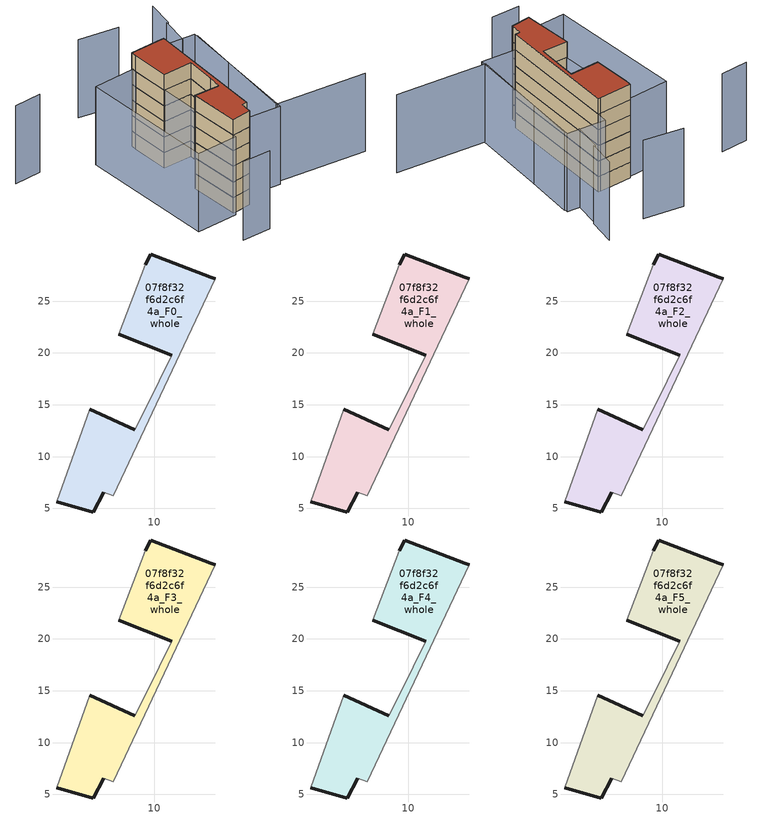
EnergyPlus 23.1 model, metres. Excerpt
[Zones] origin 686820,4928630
07f8f32f6d2c6f4a_F0_whole
 floor ground (EU_floor_Construction): 6.07,6.25 15.88,27.13 15.48,27.31 9.7,29.53 9.16,28.47 6.58,21.78 11.73,19.77 9.28,14.85 8.16,12.61 3.8,14.57 0.65,5.67 4.13,4.66 5.17,6.58 z0
 wall outside (EU_wall_Construction): 5.17,6.58 4.13,4.66 0.65,5.67 / 3.8,14.57 8.16,12.61 / 11.73,19.77 6.58,21.78 / 9.16,28.47 9.7,29.53 15.48,27.31 15.88,27.13 z0:3
 wall adiabatic (EU_wall_Construction): 0.65,5.67 3.8,14.57 / 8.16,12.61 9.28,14.85 11.73,19.77 / 6.58,21.78 9.16,28.47 / 15.88,27.13 6.07,6.25 5.17,6.58 z0:3
07f8f32f6d2c6f4a_F1_whole
 floor to 07f8f32f6d2c6f4a_F0_whole (EU_floor_Construction): 6.07,6.25 15.88,27.13 15.48,27.31 9.7,29.53 9.16,28.47 6.58,21.78 11.73,19.77 9.28,14.85 8.16,12.61 3.8,14.57 0.65,5.67 4.13,4.66 5.17,6.58 z3
 wall outside (EU_wall_Construction): 5.17,6.58 4.13,4.66 0.65,5.67 / 3.8,14.57 8.16,12.61 / 11.73,19.77 6.58,21.78 / 9.16,28.47 9.7,29.53 15.48,27.31 15.88,27.13 z3:6
 wall adiabatic (EU_wall_Construction): 0.65,5.67 3.8,14.57 / 8.16,12.61 9.28,14.85 11.73,19.77 / 6.58,21.78 9.16,28.47 / 15.88,27.13 6.07,6.25 5.17,6.58 z3:6
07f8f32f6d2c6f4a_F2_whole
 floor to 07f8f32f6d2c6f4a_F1_whole (EU_floor_Construction): 6.07,6.25 15.88,27.13 15.48,27.31 9.7,29.53 9.16,28.47 6.58,21.78 11.73,19.77 9.28,14.85 8.16,12.61 3.8,14.57 0.65,5.67 4.13,4.66 5.17,6.58 z6
 wall outside (EU_wall_Construction): 5.17,6.58 4.13,4.66 0.65,5.67 / 3.8,14.57 8.16,12.61 / 11.73,19.77 6.58,21.78 / 9.16,28.47 9.7,29.53 15.48,27.31 15.88,27.13 z6:9
 wall adiabatic (EU_wall_Construction): 0.65,5.67 3.8,14.57 / 8.16,12.61 9.28,14.85 11.73,19.77 / 6.58,21.78 9.16,28.47 / 15.88,27.13 6.07,6.25 5.17,6.58 z6:9
07f8f32f6d2c6f4a_F3_whole
 floor to 07f8f32f6d2c6f4a_F2_whole (EU_floor_Construction): 6.07,6.25 15.88,27.13 15.48,27.31 9.7,29.53 9.16,28.47 6.58,21.78 11.73,19.77 9.28,14.85 8.16,12.61 3.8,14.57 0.65,5.67 4.13,4.66 5.17,6.58 z9
 wall outside (EU_wall_Construction): 5.17,6.58 4.13,4.66 0.65,5.67 / 3.8,14.57 8.16,12.61 / 11.73,19.77 6.58,21.78 / 9.16,28.47 9.7,29.53 15.48,27.31 15.88,27.13 z9:12
 wall adiabatic (EU_wall_Construction): 0.65,5.67 3.8,14.57 / 8.16,12.61 9.28,14.85 11.73,19.77 / 6.58,21.78 9.16,28.47 / 15.88,27.13 6.07,6.25 5.17,6.58 z9:12
07f8f32f6d2c6f4a_F4_whole
 floor to 07f8f32f6d2c6f4a_F3_whole (EU_floor_Construction): 6.07,6.25 15.88,27.13 15.48,27.31 9.7,29.53 9.16,28.47 6.58,21.78 11.73,19.77 9.28,14.85 8.16,12.61 3.8,14.57 0.65,5.67 4.13,4.66 5.17,6.58 z12
 wall outside (EU_wall_Construction): 5.17,6.58 4.13,4.66 0.65,5.67 / 3.8,14.57 8.16,12.61 / 11.73,19.77 6.58,21.78 / 9.16,28.47 9.7,29.53 15.48,27.31 15.88,27.13 z12:15
 wall adiabatic (EU_wall_Construction): 0.65,5.67 3.8,14.57 / 8.16,12.61 9.28,14.85 11.73,19.77 / 6.58,21.78 9.16,28.47 / 15.88,27.13 6.07,6.25 5.17,6.58 z12:15
07f8f32f6d2c6f4a_F5_whole
 floor to 07f8f32f6d2c6f4a_F4_whole (EU_floor_Construction): 6.07,6.25 15.88,27.13 15.48,27.31 9.7,29.53 9.16,28.47 6.58,21.78 11.73,19.77 9.28,14.85 8.16,12.61 3.8,14.57 0.65,5.67 4.13,4.66 5.17,6.58 z15
 wall outside (EU_wall_Construction): 5.17,6.58 4.13,4.66 0.65,5.67 / 3.8,14.57 8.16,12.61 / 11.73,19.77 6.58,21.78 / 9.16,28.47 9.7,29.53 15.48,27.31 15.88,27.13 z15:18
 wall adiabatic (EU_wall_Construction): 0.65,5.67 3.8,14.57 / 8.16,12.61 9.28,14.85 11.73,19.77 / 6.58,21.78 9.16,28.47 / 15.88,27.13 6.07,6.25 5.17,6.58 z15:18
 roof outside (EU_roof_Construction): 15.48,27.31 15.88,27.13 6.07,6.25 5.17,6.58 4.13,4.66 0.65,5.67 3.8,14.57 8.16,12.61 9.28,14.85 11.73,19.77 6.58,21.78 9.16,28.47 9.7,29.53 z18
shading: 26.84,-3.9 11.94,4.18 / 11.94,4.18 23.19,24.94 / 21.13,26.59 23.99,31.16 / 24.3,31.02 27.17,35.54 / -5.39,0.43 -0.39,-1.63 / -4.19,38.66 -9.07,40.38 / 19.02,37.2 12.75,41.14 / 23.36,25.61 11.76,3.29 / 11.76,3.29 5.24,6.68 / 5.24,6.68 16.85,28.99 / 16.85,28.99 23.36,25.61 / 9.44,29.23 0.45,5.14 / 0.45,5.14 -6.82,7.85 / -6.82,7.85 2.18,31.94 / 2.18,31.94 9.44,29.23 z0:15
[Building]
EU S2 Campaign: North Axis=0; Terrain=City; Solar Distribution=FullExterior
[Site:Location]
Bologna: Latitude=44.5; Longitude=11.25; Time Zone=1; Elevation=37
[SizingPeriod:WeatherFileDays]
AnnualSizingPeriod: Begin Month=1; Begin Day of Month=1; End Month=12; End Day of Month=31; Day of Week for Start Day=Monday; Use Weather File Daylight Saving Period=No; Use Weather File Rain and Snow Indicators=No
[MATERIAL]
EU_InternalMass_Material: Roughness=MediumRough; Thickness=0.1; Conductivity=1; Density=1800; Specific Heat=900; Thermal Absorptance=0.9; Solar Absorptance=0.7; Visible Absorptance=0.7
[MATERIAL:NOMASS] Roughness=MediumRough; Thermal Absorptance=0.9; Solar Absorptance=0.7; Visible Absorptance=0.7
Name | Thermal Resistance
EU_wall_NoMass | 0.905828
EU_roof_NoMass | 0.37593
EU_floor_NoMass | 0.67114
[CONSTRUCTION]
EU_wall_Construction: EU_wall_NoMass
EU_roof_Construction: EU_roof_NoMass
EU_floor_Construction: EU_floor_NoMass
EU_InternalMass_Construction: EU_InternalMass_Material
[ZONE] Type=1; Multiplier=1; Ceiling Height=autocalculate; Floor Area=autocalculate; Part of Total Floor Area=Yes
Name | Volume
07f8f32f6d2c6f4a_F0_whole | 312.724
07f8f32f6d2c6f4a_F1_whole; 07f8f32f6d2c6f4a_F2_whole; 07f8f32f6d2c6f4a_F3_whole; 07f8f32f6d2c6f4a_F4_whole; 07f8f32f6d2c6f4a_F5_whole | 312.721
[INTERNALMASS] Construction=EU_InternalMass_Construction; Surface Area=104.241
Name | Zone or ZoneList
07f8f32f6d2c6f4a_F0_whole_EU_InternalMass | 07f8f32f6d2c6f4a_F0_whole
07f8f32f6d2c6f4a_F1_whole_EU_InternalMass | 07f8f32f6d2c6f4a_F1_whole
07f8f32f6d2c6f4a_F2_whole_EU_InternalMass | 07f8f32f6d2c6f4a_F2_whole
07f8f32f6d2c6f4a_F3_whole_EU_InternalMass | 07f8f32f6d2c6f4a_F3_whole
07f8f32f6d2c6f4a_F4_whole_EU_InternalMass | 07f8f32f6d2c6f4a_F4_whole
07f8f32f6d2c6f4a_F5_whole_EU_InternalMass | 07f8f32f6d2c6f4a_F5_whole
[OTHEREQUIPMENT] Fuel Type=Electricity; Design Level Calculation Method=Watts/Area; Power per Zone Floor Area=1; Fraction Latent=0; Fraction Radiant=0; Fraction Lost=0; Carbon Dioxide Generation Rate=0; EndUse Subcategory=EU_Step8_InternalGains
Name | Zone or ZoneList or Space or SpaceList | Schedule
EU_Step8_InternalGain_07f8f32f6d2c6f4a_F0_whole_f000 | 07f8f32f6d2c6f4a_F0_whole | EU_Step8_GainSchedule_07f8f32f6d2c6f4a_F0_whole_f000
EU_Step8_InternalGain_07f8f32f6d2c6f4a_F1_whole_f000 | 07f8f32f6d2c6f4a_F1_whole | EU_Step8_GainSchedule_07f8f32f6d2c6f4a_F1_whole_f000
EU_Step8_InternalGain_07f8f32f6d2c6f4a_F2_whole_f000 | 07f8f32f6d2c6f4a_F2_whole | EU_Step8_GainSchedule_07f8f32f6d2c6f4a_F2_whole_f000
EU_Step8_InternalGain_07f8f32f6d2c6f4a_F3_whole_f000 | 07f8f32f6d2c6f4a_F3_whole | EU_Step8_GainSchedule_07f8f32f6d2c6f4a_F3_whole_f000
EU_Step8_InternalGain_07f8f32f6d2c6f4a_F4_whole_f000 | 07f8f32f6d2c6f4a_F4_whole | EU_Step8_GainSchedule_07f8f32f6d2c6f4a_F4_whole_f000
EU_Step8_InternalGain_07f8f32f6d2c6f4a_F5_whole_f000 | 07f8f32f6d2c6f4a_F5_whole | EU_Step8_GainSchedule_07f8f32f6d2c6f4a_F5_whole_f000
[ZONEVENTILATION:DESIGNFLOWRATE] Schedule=EU_AlwaysOn; Design Flow Rate Calculation Method=AirChanges/Hour; Air Changes per Hour=0.73129; Ventilation Type=Natural; Fan Pressure Rise=0; Fan Total Efficiency=1; Constant Term Coefficient=1; Temperature Term Coefficient=0; Velocity Term Coefficient=0; Velocity Squared Term Coefficient=0; Minimum Indoor Temperature=-100; Maximum Indoor Temperature=100; Delta Temperature=-100; Minimum Outdoor Temperature=-100; Maximum Outdoor Temperature=100; Maximum Wind Speed=40
Name | Zone or ZoneList or Space or SpaceList
EU_ConstantAir_07f8f32f6d2c6f4a_F0_whole | 07f8f32f6d2c6f4a_F0_whole
EU_ConstantAir_07f8f32f6d2c6f4a_F1_whole | 07f8f32f6d2c6f4a_F1_whole
EU_ConstantAir_07f8f32f6d2c6f4a_F2_whole | 07f8f32f6d2c6f4a_F2_whole
EU_ConstantAir_07f8f32f6d2c6f4a_F3_whole | 07f8f32f6d2c6f4a_F3_whole
EU_ConstantAir_07f8f32f6d2c6f4a_F4_whole | 07f8f32f6d2c6f4a_F4_whole
EU_ConstantAir_07f8f32f6d2c6f4a_F5_whole | 07f8f32f6d2c6f4a_F5_whole
[HVACTEMPLATE:THERMOSTAT] Constant Heating Setpoint=20; Constant Cooling Setpoint=50
EU_HeatOnly_07f8f32f6d2c6f4a_F0_whole; EU_HeatOnly_07f8f32f6d2c6f4a_F1_whole; EU_HeatOnly_07f8f32f6d2c6f4a_F2_whole; EU_HeatOnly_07f8f32f6d2c6f4a_F3_whole; EU_HeatOnly_07f8f32f6d2c6f4a_F4_whole; EU_HeatOnly_07f8f32f6d2c6f4a_F5_whole
[HVACTEMPLATE:ZONE:IDEALLOADSAIRSYSTEM] System Availability Schedule=EU_AlwaysOn; Maximum Heating Supply Air Temperature=50; Minimum Cooling Supply Air Temperature=13; Maximum Heating Supply Air Humidity Ratio=0.0156; Minimum Cooling Supply Air Humidity Ratio=0.0077; Heating Limit=NoLimit; Cooling Limit=NoLimit; Heating Availability Schedule=EU_AlwaysOn; Cooling Availability Schedule=EU_CoolingOff; Dehumidification Control Type=ConstantSensibleHeatRatio; Cooling Sensible Heat Ratio=0.7; Dehumidification Setpoint=60; Humidification Control Type=None; Humidification Setpoint=30; Outdoor Air Method=None; Outdoor Air Flow Rate per Person=0.00944; Outdoor Air Flow Rate per Zone Floor Area=0; Outdoor Air Flow Rate per Zone=0; Demand Controlled Ventilation Type=None; Outdoor Air Economizer Type=NoEconomizer; Heat Recovery Type=None; Sensible Heat Recovery Effectiveness=0.7; Latent Heat Recovery Effectiveness=0.65
Name | Template Thermostat
07f8f32f6d2c6f4a_F0_whole | EU_HeatOnly_07f8f32f6d2c6f4a_F0_whole
07f8f32f6d2c6f4a_F1_whole | EU_HeatOnly_07f8f32f6d2c6f4a_F1_whole
07f8f32f6d2c6f4a_F2_whole | EU_HeatOnly_07f8f32f6d2c6f4a_F2_whole
07f8f32f6d2c6f4a_F3_whole | EU_HeatOnly_07f8f32f6d2c6f4a_F3_whole
07f8f32f6d2c6f4a_F4_whole | EU_HeatOnly_07f8f32f6d2c6f4a_F4_whole
07f8f32f6d2c6f4a_F5_whole | EU_HeatOnly_07f8f32f6d2c6f4a_F5_whole
[SIZING:ZONE] Zone Cooling Design Supply Air Temperature Input Method=SupplyAirTemperature; Zone Cooling Design Supply Air Temperature=13; Zone Heating Design Supply Air Temperature Input Method=SupplyAirTemperature; Zone Heating Design Supply Air Temperature=50; Zone Cooling Design Supply Air Humidity Ratio=0.008; Zone Heating Design Supply Air Humidity Ratio=0.008; Cooling Design Air Flow Method=DesignDay; Cooling Design Air Flow Rate=0; Cooling Minimum Air Flow per Zone Floor Area=0.000762; Cooling Minimum Air Flow=0; Cooling Minimum Air Flow Fraction=0.2; Heating Design Air Flow Method=DesignDay; Heating Design Air Flow Rate=0; Heating Maximum Air Flow per Zone Floor Area=0.002032; Heating Maximum Air Flow=0.141576; Heating Maximum Air Flow Fraction=0.3; Account for Dedicated Outdoor Air System=No; Dedicated Outdoor Air System Control Strategy=NeutralSupplyAir; Dedicated Outdoor Air Low Setpoint Temperature for Design=autosize; Dedicated Outdoor Air High Setpoint Temperature for Design=autosize; Zone Load Sizing Method=Sensible Load Only No Latent Load; Zone Latent Cooling Design Supply Air Humidity Ratio Input Method=HumidityRatioDifference; Zone Cooling Design Supply Air Humidity Ratio Difference=0.005; Zone Latent Heating Design Supply Air Humidity Ratio Input Method=HumidityRatioDifference; Zone Humidification Design Supply Air Humidity Ratio Difference=0.005
07f8f32f6d2c6f4a_F0_whole; 07f8f32f6d2c6f4a_F1_whole; 07f8f32f6d2c6f4a_F2_whole; 07f8f32f6d2c6f4a_F3_whole; 07f8f32f6d2c6f4a_F4_whole; 07f8f32f6d2c6f4a_F5_whole
[SCHEDULE:CONSTANT]
Name | Hourly Value
EU_AlwaysOn | 1
EU_CoolingOff | 0
[SCHEDULE:FILE] Column Number=1; Rows to Skip at Top=0; Number of Hours of Data=8760; Column Separator=Comma; Interpolate to Timestep=No; Minutes per Item=60; Adjust Schedule for Daylight Savings=Yes
Name | File
EU_Step8_GainSchedule_07f8f32f6d2c6f4a_F0_whole_f000 | ../../schedules/07f8f32f6d2c6f4a/07f8f32f6d2c6f4a_F0_whole_f000_gain.csv
EU_Step8_GainSchedule_07f8f32f6d2c6f4a_F1_whole_f000 | ../../schedules/07f8f32f6d2c6f4a/07f8f32f6d2c6f4a_F1_whole_f000_gain.csv
EU_Step8_GainSchedule_07f8f32f6d2c6f4a_F2_whole_f000 | ../../schedules/07f8f32f6d2c6f4a/07f8f32f6d2c6f4a_F2_whole_f000_gain.csv
EU_Step8_GainSchedule_07f8f32f6d2c6f4a_F3_whole_f000 | ../../schedules/07f8f32f6d2c6f4a/07f8f32f6d2c6f4a_F3_whole_f000_gain.csv
EU_Step8_GainSchedule_07f8f32f6d2c6f4a_F4_whole_f000 | ../../schedules/07f8f32f6d2c6f4a/07f8f32f6d2c6f4a_F4_whole_f000_gain.csv
EU_Step8_GainSchedule_07f8f32f6d2c6f4a_F5_whole_f000 | ../../schedules/07f8f32f6d2c6f4a/07f8f32f6d2c6f4a_F5_whole_f000_gain.csv
